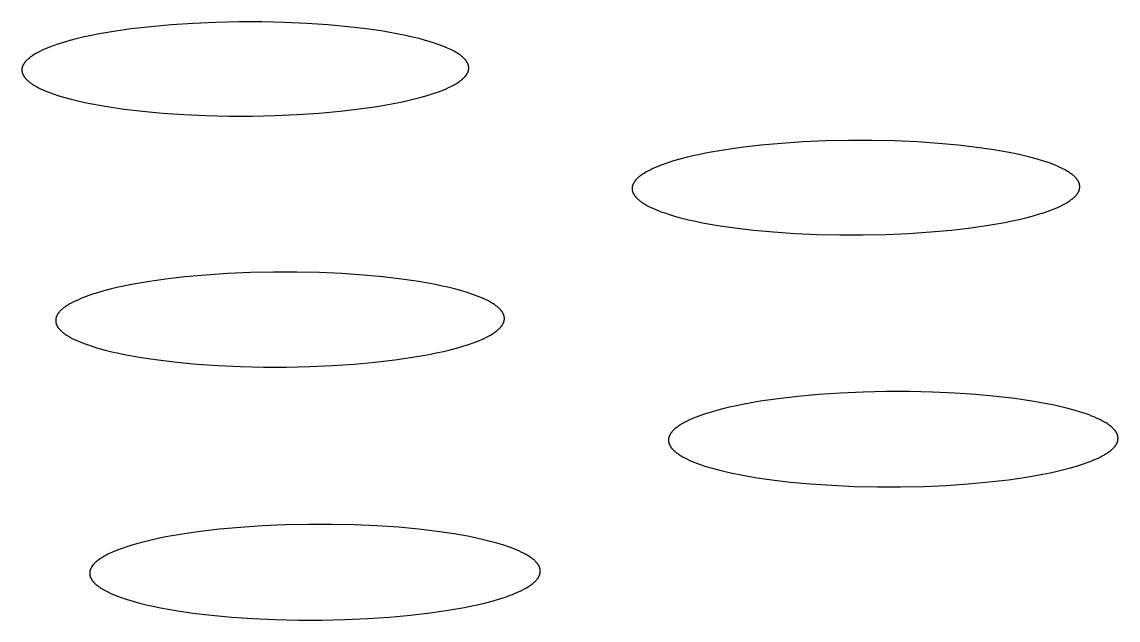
# Model space of a CAD drawing. Header units: millimetres. Extents: x 0 to 4030, y -54 to 2762.
# Drawn here: x 1108.1 to 1121.6, y 953.46 to 960.82 of the extents above; entities that cross this region are included whole.
import ezdxf

# ---------------------------------------------------------------- set-up
doc = ezdxf.new("R2010")
doc.units = ezdxf.units.MM
doc.header["$MEASUREMENT"] = 0
doc.layers.add('Utwórz2D linie widoczne', color=7, linetype='Continuous', true_color=0x000000)

msp = doc.modelspace()

# ---------------------------------------------------------------- linework, layer by layer
at = {"layer": 'Utwórz2D linie widoczne'}
for p, q in [((1109.447, 960.731), (1109.228, 960.699)), ((1109.686, 960.758), (1109.447, 960.731)), ((1109.941, 960.781), (1109.686, 960.758)), ((1110.209, 960.799), (1109.941, 960.781)), ((1110.487, 960.811), (1110.209, 960.799)), ((1110.771, 960.818), (1110.487, 960.811)), ((1111.055, 960.817), (1110.771, 960.818)), ((1111.335, 960.811), (1111.055, 960.817)), ((1111.608, 960.799), (1111.335, 960.811)), ((1111.869, 960.782), (1111.608, 960.799)), ((1112.114, 960.759), (1111.869, 960.782)), ((1112.342, 960.732), (1112.114, 960.759)), ((1112.55, 960.702), (1112.342, 960.732)), ((1108.689, 960.587), (1108.613, 960.566)), ((1108.769, 960.608), (1108.689, 960.587)), ((1108.851, 960.628), (1108.769, 960.608)), ((1108.937, 960.646), (1108.851, 960.628)), ((1109.029, 960.665), (1108.937, 960.646)), ((1109.228, 960.699), (1109.029, 960.665)), ((1112.737, 960.669), (1112.55, 960.702)), ((1112.825, 960.651), (1112.737, 960.669)), ((1112.91, 960.632), (1112.825, 960.651)), ((1112.991, 960.612), (1112.91, 960.632)), ((1113.07, 960.591), (1112.991, 960.612)), ((1113.145, 960.569), (1113.07, 960.591)), ((1108.296, 960.442), (1108.272, 960.428)), ((1108.322, 960.455), (1108.296, 960.442)), ((1108.35, 960.469), (1108.322, 960.455)), ((1108.379, 960.482), (1108.35, 960.469)), ((1108.409, 960.494), (1108.379, 960.482)), ((1108.44, 960.507), (1108.409, 960.494)), ((1108.472, 960.519), (1108.44, 960.507)), ((1108.541, 960.543), (1108.472, 960.519)), ((1108.613, 960.566), (1108.541, 960.543)), ((1113.215, 960.545), (1113.145, 960.569)), ((1113.249, 960.533), (1113.215, 960.545)), ((1113.281, 960.521), (1113.249, 960.533)), ((1113.312, 960.508), (1113.281, 960.521)), ((1113.342, 960.496), (1113.312, 960.508)), ((1113.37, 960.483), (1113.342, 960.496)), ((1113.397, 960.469), (1113.37, 960.483)), ((1113.422, 960.456), (1113.397, 960.469)), ((1113.446, 960.442), (1113.422, 960.456)), ((1113.457, 960.436), (1113.446, 960.442)), ((1108.127, 960.307), (1108.124, 960.303)), ((1108.129, 960.311), (1108.127, 960.307)), ((1108.132, 960.314), (1108.129, 960.311)), ((1108.135, 960.318), (1108.132, 960.314)), ((1108.138, 960.322), (1108.135, 960.318)), ((1108.14, 960.325), (1108.138, 960.322)), ((1108.144, 960.329), (1108.14, 960.325)), ((1108.147, 960.333), (1108.144, 960.329)), ((1108.15, 960.336), (1108.147, 960.333)), ((1108.157, 960.344), (1108.15, 960.336)), ((1108.164, 960.351), (1108.157, 960.344)), ((1108.172, 960.358), (1108.164, 960.351)), ((1108.18, 960.365), (1108.172, 960.358)), ((1108.189, 960.372), (1108.18, 960.365)), ((1108.198, 960.38), (1108.189, 960.372)), ((1108.207, 960.387), (1108.198, 960.38)), ((1108.217, 960.394), (1108.207, 960.387)), ((1108.227, 960.401), (1108.217, 960.394)), ((1108.238, 960.408), (1108.227, 960.401)), ((1108.249, 960.415), (1108.238, 960.408)), ((1108.272, 960.428), (1108.249, 960.415)), ((1113.468, 960.429), (1113.457, 960.436)), ((1113.479, 960.422), (1113.468, 960.429)), ((1113.489, 960.415), (1113.479, 960.422)), ((1113.499, 960.408), (1113.489, 960.415)), ((1113.508, 960.4), (1113.499, 960.408)), ((1113.517, 960.393), (1113.508, 960.4)), ((1113.525, 960.386), (1113.517, 960.393)), ((1113.533, 960.379), (1113.525, 960.386)), ((1113.541, 960.372), (1113.533, 960.379)), ((1113.548, 960.365), (1113.541, 960.372)), ((1113.555, 960.357), (1113.548, 960.365)), ((1113.558, 960.354), (1113.555, 960.357)), ((1113.561, 960.35), (1113.558, 960.354)), ((1113.564, 960.346), (1113.561, 960.35)), ((1113.567, 960.343), (1113.564, 960.346)), ((1113.57, 960.339), (1113.567, 960.343)), ((1113.572, 960.335), (1113.57, 960.339)), ((1113.575, 960.332), (1113.572, 960.335)), ((1113.577, 960.328), (1113.575, 960.332)), ((1113.58, 960.324), (1113.577, 960.328)), ((1113.582, 960.32), (1113.58, 960.324)), ((1113.584, 960.317), (1113.582, 960.32)), ((1113.586, 960.313), (1113.584, 960.317)), ((1113.588, 960.309), (1113.586, 960.313)), ((1113.589, 960.306), (1113.588, 960.309)), ((1113.591, 960.302), (1113.589, 960.306)), ((1108.101, 960.24), (1108.1, 960.236)), ((1108.1, 960.236), (1108.1, 960.232)), ((1108.1, 960.232), (1108.1, 960.228)), ((1108.1, 960.228), (1108.1, 960.225)), ((1108.1, 960.225), (1108.1, 960.221)), ((1108.1, 960.221), (1108.1, 960.217)), ((1108.1, 960.217), (1108.101, 960.213)), ((1108.102, 960.247), (1108.101, 960.243)), ((1108.101, 960.243), (1108.101, 960.24)), ((1108.101, 960.213), (1108.101, 960.21)), ((1108.101, 960.21), (1108.102, 960.206)), ((1108.103, 960.251), (1108.102, 960.247)), ((1108.102, 960.206), (1108.102, 960.202)), ((1108.102, 960.202), (1108.103, 960.198)), ((1108.104, 960.258), (1108.103, 960.255)), ((1108.103, 960.255), (1108.103, 960.251)), ((1108.103, 960.198), (1108.104, 960.195)), ((1108.105, 960.262), (1108.104, 960.258)), ((1108.104, 960.195), (1108.105, 960.191)), ((1108.107, 960.266), (1108.105, 960.262)), ((1108.105, 960.191), (1108.106, 960.187)), ((1108.106, 960.187), (1108.108, 960.183)), ((1108.108, 960.27), (1108.107, 960.266)), ((1108.109, 960.273), (1108.108, 960.27)), ((1108.108, 960.183), (1108.109, 960.18)), ((1108.111, 960.277), (1108.109, 960.273)), ((1108.109, 960.18), (1108.11, 960.176)), ((1108.11, 960.176), (1108.112, 960.172)), ((1108.112, 960.281), (1108.111, 960.277)), ((1108.114, 960.285), (1108.112, 960.281)), ((1108.112, 960.172), (1108.114, 960.169)), ((1108.116, 960.288), (1108.114, 960.285)), ((1108.114, 960.169), (1108.116, 960.165)), ((1108.118, 960.292), (1108.116, 960.288)), ((1108.12, 960.296), (1108.118, 960.292)), ((1108.122, 960.299), (1108.12, 960.296)), ((1108.124, 960.303), (1108.122, 960.299)), ((1113.573, 960.167), (1113.576, 960.171)), ((1113.576, 960.171), (1113.578, 960.175)), ((1113.578, 960.175), (1113.58, 960.178)), ((1113.58, 960.178), (1113.582, 960.182)), ((1113.582, 960.182), (1113.584, 960.186)), ((1113.584, 960.186), (1113.586, 960.19)), ((1113.586, 960.19), (1113.588, 960.193)), ((1113.588, 960.193), (1113.59, 960.197)), ((1113.59, 960.197), (1113.591, 960.201)), ((1113.593, 960.298), (1113.591, 960.302)), ((1113.591, 960.201), (1113.593, 960.204)), ((1113.594, 960.294), (1113.593, 960.298)), ((1113.593, 960.204), (1113.594, 960.208)), ((1113.595, 960.291), (1113.594, 960.294)), ((1113.594, 960.208), (1113.596, 960.212)), ((1113.596, 960.287), (1113.595, 960.291)), ((1113.597, 960.283), (1113.596, 960.287)), ((1113.596, 960.212), (1113.597, 960.216)), ((1113.598, 960.279), (1113.597, 960.283)), ((1113.597, 960.216), (1113.598, 960.219)), ((1113.599, 960.276), (1113.598, 960.279)), ((1113.598, 960.219), (1113.599, 960.223)), ((1113.6, 960.272), (1113.599, 960.276)), ((1113.599, 960.227), (1113.6, 960.231)), ((1113.599, 960.223), (1113.599, 960.227)), ((1113.6, 960.268), (1113.6, 960.272)), ((1113.601, 960.264), (1113.6, 960.268)), ((1113.6, 960.231), (1113.601, 960.234)), ((1113.601, 960.261), (1113.601, 960.264)), ((1113.602, 960.257), (1113.601, 960.261)), ((1113.601, 960.242), (1113.602, 960.246)), ((1113.601, 960.238), (1113.601, 960.242)), ((1113.601, 960.234), (1113.601, 960.238)), ((1113.602, 960.253), (1113.602, 960.257)), ((1113.602, 960.249), (1113.602, 960.253)), ((1113.602, 960.246), (1113.602, 960.249)), ((1108.116, 960.165), (1108.117, 960.161)), ((1108.117, 960.161), (1108.12, 960.157)), ((1108.12, 960.157), (1108.122, 960.154)), ((1108.122, 960.154), (1108.124, 960.15)), ((1108.124, 960.15), (1108.126, 960.146)), ((1108.126, 960.146), (1108.129, 960.143)), ((1108.129, 960.143), (1108.131, 960.139)), ((1108.131, 960.139), (1108.134, 960.135)), ((1108.134, 960.135), (1108.137, 960.132)), ((1108.137, 960.132), (1108.14, 960.128)), ((1108.14, 960.128), (1108.143, 960.124)), ((1108.143, 960.124), (1108.146, 960.121)), ((1108.146, 960.121), (1108.153, 960.113)), ((1108.153, 960.113), (1108.16, 960.106)), ((1108.16, 960.106), (1108.168, 960.099)), ((1108.168, 960.099), (1108.176, 960.092)), ((1108.176, 960.092), (1108.184, 960.084)), ((1108.184, 960.084), (1108.193, 960.077)), ((1108.193, 960.077), (1108.202, 960.07)), ((1108.202, 960.07), (1108.212, 960.063)), ((1108.212, 960.063), (1108.222, 960.056)), ((1108.222, 960.056), (1108.232, 960.049)), ((1108.232, 960.049), (1108.243, 960.042)), ((1108.243, 960.042), (1108.254, 960.035)), ((1108.254, 960.035), (1108.278, 960.022)), ((1113.381, 960.022), (1113.407, 960.036)), ((1113.407, 960.036), (1113.431, 960.049)), ((1113.431, 960.049), (1113.454, 960.063)), ((1113.454, 960.063), (1113.465, 960.07)), ((1113.465, 960.07), (1113.476, 960.077)), ((1113.476, 960.077), (1113.486, 960.084)), ((1113.486, 960.084), (1113.496, 960.091)), ((1113.496, 960.091), (1113.505, 960.098)), ((1113.505, 960.098), (1113.514, 960.105)), ((1113.514, 960.105), (1113.523, 960.113)), ((1113.523, 960.113), (1113.531, 960.12)), ((1113.531, 960.12), (1113.539, 960.127)), ((1113.539, 960.127), (1113.546, 960.134)), ((1113.546, 960.134), (1113.553, 960.142)), ((1113.553, 960.142), (1113.556, 960.145)), ((1113.556, 960.145), (1113.559, 960.149)), ((1113.559, 960.149), (1113.562, 960.153)), ((1113.562, 960.153), (1113.565, 960.156)), ((1113.565, 960.156), (1113.568, 960.16)), ((1113.568, 960.16), (1113.57, 960.164)), ((1113.57, 960.164), (1113.573, 960.167)), ((1108.278, 960.022), (1108.303, 960.008)), ((1108.303, 960.008), (1108.33, 959.995)), ((1108.33, 959.995), (1108.358, 959.982)), ((1108.358, 959.982), (1108.388, 959.969)), ((1108.388, 959.969), (1108.419, 959.957)), ((1108.419, 959.957), (1108.451, 959.944)), ((1108.451, 959.944), (1108.485, 959.932)), ((1108.485, 959.932), (1108.555, 959.909)), ((1108.555, 959.909), (1108.63, 959.886)), ((1113.014, 959.89), (1113.091, 959.912)), ((1113.091, 959.912), (1113.163, 959.935)), ((1113.163, 959.935), (1113.231, 959.959)), ((1113.231, 959.959), (1113.264, 959.971)), ((1113.264, 959.971), (1113.295, 959.983)), ((1113.295, 959.983), (1113.325, 959.996)), ((1113.325, 959.996), (1113.354, 960.009)), ((1113.354, 960.009), (1113.381, 960.022)), ((1108.63, 959.886), (1108.708, 959.865)), ((1108.708, 959.865), (1108.79, 959.845)), ((1108.79, 959.845), (1108.875, 959.826)), ((1108.875, 959.826), (1108.962, 959.808)), ((1108.962, 959.808), (1109.15, 959.775)), ((1109.15, 959.775), (1109.358, 959.745)), ((1112.256, 959.746), (1112.476, 959.778)), ((1112.476, 959.778), (1112.675, 959.813)), ((1112.675, 959.813), (1112.767, 959.831)), ((1112.767, 959.831), (1112.853, 959.85)), ((1112.853, 959.85), (1112.935, 959.869)), ((1112.935, 959.869), (1113.014, 959.89)), ((1109.358, 959.745), (1109.586, 959.718)), ((1109.586, 959.718), (1109.832, 959.695)), ((1109.832, 959.695), (1110.093, 959.678)), ((1110.093, 959.678), (1110.366, 959.666)), ((1110.366, 959.666), (1110.647, 959.659)), ((1110.647, 959.659), (1110.931, 959.659)), ((1110.931, 959.659), (1111.215, 959.665)), ((1111.215, 959.665), (1111.493, 959.678)), ((1111.493, 959.678), (1111.762, 959.696)), ((1111.762, 959.696), (1112.017, 959.719)), ((1112.017, 959.719), (1112.256, 959.746)), ((1118.283, 959.359), (1118, 959.353)), ((1118.568, 959.359), (1118.283, 959.359)), ((1118.849, 959.353), (1118.568, 959.359)), ((1116.739, 959.24), (1116.539, 959.205)), ((1116.958, 959.272), (1116.739, 959.24)), ((1117.197, 959.3), (1116.958, 959.272)), ((1117.452, 959.323), (1117.197, 959.3)), ((1117.721, 959.341), (1117.452, 959.323)), ((1118, 959.353), (1117.721, 959.341)), ((1119.122, 959.341), (1118.849, 959.353)), ((1119.384, 959.323), (1119.122, 959.341)), ((1119.63, 959.3), (1119.384, 959.323)), ((1119.858, 959.273), (1119.63, 959.3)), ((1120.067, 959.243), (1119.858, 959.273)), ((1120.255, 959.21), (1120.067, 959.243)), ((1116.124, 959.106), (1116.052, 959.083)), ((1116.2, 959.128), (1116.124, 959.106)), ((1116.28, 959.149), (1116.2, 959.128)), ((1116.362, 959.168), (1116.28, 959.149)), ((1116.448, 959.187), (1116.362, 959.168)), ((1116.539, 959.205), (1116.448, 959.187)), ((1120.343, 959.192), (1120.255, 959.21)), ((1120.428, 959.173), (1120.343, 959.192)), ((1120.511, 959.153), (1120.428, 959.173)), ((1120.59, 959.132), (1120.511, 959.153)), ((1120.665, 959.109), (1120.59, 959.132)), ((1120.736, 959.086), (1120.665, 959.109)), ((1115.76, 958.954), (1115.749, 958.948)), ((1115.783, 958.968), (1115.76, 958.954)), ((1115.808, 958.982), (1115.783, 958.968)), ((1115.834, 958.995), (1115.808, 958.982)), ((1115.861, 959.009), (1115.834, 958.995)), ((1115.89, 959.022), (1115.861, 959.009)), ((1115.92, 959.034), (1115.89, 959.022)), ((1115.951, 959.047), (1115.92, 959.034)), ((1115.984, 959.059), (1115.951, 959.047)), ((1116.052, 959.083), (1115.984, 959.059)), ((1120.769, 959.074), (1120.736, 959.086)), ((1120.802, 959.061), (1120.769, 959.074)), ((1120.833, 959.049), (1120.802, 959.061)), ((1120.863, 959.036), (1120.833, 959.049)), ((1120.891, 959.023), (1120.863, 959.036)), ((1120.918, 959.009), (1120.891, 959.023)), ((1120.944, 958.996), (1120.918, 959.009)), ((1120.968, 958.982), (1120.944, 958.996)), ((1120.979, 958.975), (1120.968, 958.982)), ((1120.99, 958.968), (1120.979, 958.975)), ((1121.001, 958.961), (1120.99, 958.968)), ((1121.011, 958.954), (1121.001, 958.961)), ((1121.021, 958.947), (1121.011, 958.954)), ((1115.625, 958.82), (1115.624, 958.816)), ((1115.627, 958.824), (1115.625, 958.82)), ((1115.629, 958.828), (1115.627, 958.824)), ((1115.631, 958.831), (1115.629, 958.828)), ((1115.633, 958.835), (1115.631, 958.831)), ((1115.635, 958.839), (1115.633, 958.835)), ((1115.637, 958.842), (1115.635, 958.839)), ((1115.639, 958.846), (1115.637, 958.842)), ((1115.642, 958.85), (1115.639, 958.846)), ((1115.644, 958.854), (1115.642, 958.85)), ((1115.647, 958.857), (1115.644, 958.854)), ((1115.65, 958.861), (1115.647, 958.857)), ((1115.653, 958.865), (1115.65, 958.861)), ((1115.656, 958.868), (1115.653, 958.865)), ((1115.659, 958.872), (1115.656, 958.868)), ((1115.662, 958.876), (1115.659, 958.872)), ((1115.669, 958.883), (1115.662, 958.876)), ((1115.676, 958.89), (1115.669, 958.883)), ((1115.684, 958.898), (1115.676, 958.89)), ((1115.692, 958.905), (1115.684, 958.898)), ((1115.701, 958.912), (1115.692, 958.905)), ((1115.71, 958.919), (1115.701, 958.912)), ((1115.719, 958.926), (1115.71, 958.919)), ((1115.729, 958.933), (1115.719, 958.926)), ((1115.739, 958.94), (1115.729, 958.933)), ((1115.749, 958.948), (1115.739, 958.94)), ((1121.03, 958.94), (1121.021, 958.947)), ((1121.039, 958.933), (1121.03, 958.94)), ((1121.048, 958.926), (1121.039, 958.933)), ((1121.056, 958.919), (1121.048, 958.926)), ((1121.064, 958.911), (1121.056, 958.919)), ((1121.071, 958.904), (1121.064, 958.911)), ((1121.078, 958.897), (1121.071, 958.904)), ((1121.081, 958.893), (1121.078, 958.897)), ((1121.084, 958.889), (1121.081, 958.893)), ((1121.087, 958.886), (1121.084, 958.889)), ((1121.09, 958.882), (1121.087, 958.886)), ((1121.093, 958.878), (1121.09, 958.882)), ((1121.095, 958.875), (1121.093, 958.878)), ((1121.098, 958.871), (1121.095, 958.875)), ((1121.1, 958.867), (1121.098, 958.871)), ((1121.103, 958.864), (1121.1, 958.867)), ((1121.105, 958.86), (1121.103, 958.864)), ((1121.107, 958.856), (1121.105, 958.86)), ((1121.109, 958.852), (1121.107, 958.856)), ((1121.111, 958.849), (1121.109, 958.852)), ((1121.113, 958.845), (1121.111, 958.849)), ((1121.115, 958.841), (1121.113, 958.845)), ((1121.116, 958.837), (1121.115, 958.841)), ((1121.118, 958.834), (1121.116, 958.837)), ((1121.119, 958.83), (1121.118, 958.834)), ((1121.12, 958.826), (1121.119, 958.83)), ((1121.121, 958.822), (1121.12, 958.826)), ((1121.122, 958.819), (1121.121, 958.822)), ((1121.123, 958.815), (1121.122, 958.819)), ((1115.614, 958.771), (1115.613, 958.767)), ((1115.613, 958.767), (1115.613, 958.764)), ((1115.613, 958.764), (1115.614, 958.76)), ((1115.615, 958.786), (1115.614, 958.783)), ((1115.614, 958.783), (1115.614, 958.779)), ((1115.614, 958.779), (1115.614, 958.775)), ((1115.614, 958.775), (1115.614, 958.771)), ((1115.614, 958.76), (1115.614, 958.756)), ((1115.614, 958.756), (1115.614, 958.752)), ((1115.614, 958.752), (1115.615, 958.749)), ((1115.616, 958.79), (1115.615, 958.786)), ((1115.615, 958.749), (1115.615, 958.745)), ((1115.615, 958.745), (1115.616, 958.741)), ((1115.617, 958.798), (1115.616, 958.794)), ((1115.616, 958.794), (1115.616, 958.79)), ((1115.616, 958.741), (1115.617, 958.737)), ((1115.618, 958.801), (1115.617, 958.798)), ((1115.617, 958.737), (1115.618, 958.734)), ((1115.62, 958.805), (1115.618, 958.801)), ((1115.618, 958.734), (1115.619, 958.73)), ((1115.619, 958.73), (1115.62, 958.726)), ((1115.621, 958.809), (1115.62, 958.805)), ((1115.62, 958.726), (1115.621, 958.722)), ((1115.622, 958.813), (1115.621, 958.809)), ((1115.621, 958.722), (1115.623, 958.719)), ((1115.624, 958.816), (1115.622, 958.813)), ((1115.623, 958.719), (1115.624, 958.715)), ((1115.624, 958.715), (1115.626, 958.711)), ((1115.626, 958.711), (1115.628, 958.707)), ((1115.628, 958.707), (1115.63, 958.704)), ((1115.63, 958.704), (1115.632, 958.7)), ((1115.632, 958.7), (1115.634, 958.696)), ((1115.634, 958.696), (1115.636, 958.692)), ((1115.636, 958.692), (1115.638, 958.689)), ((1115.638, 958.689), (1115.641, 958.685)), ((1115.641, 958.685), (1115.643, 958.681)), ((1121.078, 958.68), (1121.081, 958.684)), ((1121.081, 958.684), (1121.084, 958.688)), ((1121.084, 958.688), (1121.087, 958.691)), ((1121.087, 958.691), (1121.09, 958.695)), ((1121.09, 958.695), (1121.093, 958.699)), ((1121.093, 958.699), (1121.095, 958.702)), ((1121.095, 958.702), (1121.098, 958.706)), ((1121.098, 958.706), (1121.1, 958.71)), ((1121.1, 958.71), (1121.103, 958.714)), ((1121.103, 958.714), (1121.105, 958.717)), ((1121.105, 958.717), (1121.107, 958.721)), ((1121.107, 958.721), (1121.109, 958.725)), ((1121.109, 958.725), (1121.111, 958.728)), ((1121.111, 958.728), (1121.113, 958.732)), ((1121.113, 958.732), (1121.114, 958.736)), ((1121.114, 958.736), (1121.116, 958.74)), ((1121.116, 958.74), (1121.117, 958.743)), ((1121.117, 958.743), (1121.119, 958.747)), ((1121.119, 958.747), (1121.12, 958.751)), ((1121.12, 958.751), (1121.121, 958.755)), ((1121.121, 958.755), (1121.122, 958.758)), ((1121.122, 958.758), (1121.123, 958.762)), ((1121.124, 958.811), (1121.123, 958.815)), ((1121.123, 958.762), (1121.124, 958.766)), ((1121.124, 958.807), (1121.124, 958.811)), ((1121.125, 958.804), (1121.124, 958.807)), ((1121.124, 958.77), (1121.125, 958.774)), ((1121.124, 958.766), (1121.124, 958.77)), ((1121.125, 958.8), (1121.125, 958.804)), ((1121.126, 958.796), (1121.125, 958.8)), ((1121.125, 958.777), (1121.126, 958.781)), ((1121.125, 958.774), (1121.125, 958.777)), ((1121.126, 958.792), (1121.126, 958.796)), ((1121.126, 958.789), (1121.126, 958.792)), ((1121.126, 958.785), (1121.126, 958.789)), ((1121.126, 958.781), (1121.126, 958.785)), ((1115.643, 958.681), (1115.646, 958.678)), ((1115.646, 958.678), (1115.649, 958.674)), ((1115.649, 958.674), (1115.651, 958.67)), ((1115.651, 958.67), (1115.654, 958.667)), ((1115.654, 958.667), (1115.658, 958.663)), ((1115.658, 958.663), (1115.661, 958.659)), ((1115.661, 958.659), (1115.668, 958.652)), ((1115.668, 958.652), (1115.675, 958.645)), ((1115.675, 958.645), (1115.682, 958.637)), ((1115.682, 958.637), (1115.69, 958.63)), ((1115.69, 958.63), (1115.699, 958.623)), ((1115.699, 958.623), (1115.708, 958.616)), ((1115.708, 958.616), (1115.717, 958.609)), ((1115.717, 958.609), (1115.727, 958.602)), ((1115.727, 958.602), (1115.737, 958.594)), ((1115.737, 958.594), (1115.748, 958.587)), ((1115.748, 958.587), (1115.759, 958.581)), ((1115.759, 958.581), (1115.77, 958.574)), ((1115.77, 958.574), (1115.794, 958.56)), ((1115.794, 958.56), (1115.82, 958.546)), ((1120.88, 958.547), (1120.907, 958.561)), ((1120.907, 958.561), (1120.933, 958.574)), ((1120.933, 958.574), (1120.957, 958.588)), ((1120.957, 958.588), (1120.969, 958.595)), ((1120.969, 958.595), (1120.98, 958.601)), ((1120.98, 958.601), (1120.991, 958.608)), ((1120.991, 958.608), (1121.002, 958.615)), ((1121.002, 958.615), (1121.012, 958.623)), ((1121.012, 958.623), (1121.021, 958.63)), ((1121.021, 958.63), (1121.031, 958.637)), ((1121.031, 958.637), (1121.04, 958.644)), ((1121.04, 958.644), (1121.048, 958.651)), ((1121.048, 958.651), (1121.056, 958.658)), ((1121.056, 958.658), (1121.064, 958.666)), ((1121.064, 958.666), (1121.071, 958.673)), ((1121.071, 958.673), (1121.078, 958.68)), ((1115.82, 958.546), (1115.846, 958.533)), ((1115.846, 958.533), (1115.875, 958.52)), ((1115.875, 958.52), (1115.905, 958.507)), ((1115.905, 958.507), (1115.936, 958.495)), ((1115.936, 958.495), (1115.968, 958.482)), ((1115.968, 958.482), (1116.002, 958.47)), ((1116.002, 958.47), (1116.073, 958.447)), ((1116.073, 958.447), (1116.148, 958.424)), ((1116.148, 958.424), (1116.226, 958.403)), ((1120.462, 958.407), (1120.541, 958.428)), ((1120.541, 958.428), (1120.617, 958.45)), ((1120.617, 958.45), (1120.689, 958.473)), ((1120.689, 958.473), (1120.758, 958.497)), ((1120.758, 958.497), (1120.79, 958.509)), ((1120.79, 958.509), (1120.821, 958.521)), ((1120.821, 958.521), (1120.851, 958.534)), ((1120.851, 958.534), (1120.88, 958.547)), ((1116.226, 958.403), (1116.309, 958.383)), ((1116.309, 958.383), (1116.394, 958.364)), ((1116.394, 958.364), (1116.482, 958.346)), ((1116.482, 958.346), (1116.67, 958.312)), ((1116.67, 958.312), (1116.879, 958.282)), ((1116.879, 958.282), (1117.107, 958.255)), ((1119.544, 958.256), (1119.783, 958.284)), ((1119.783, 958.284), (1120.003, 958.315)), ((1120.003, 958.315), (1120.202, 958.35)), ((1120.202, 958.35), (1120.294, 958.369)), ((1120.294, 958.369), (1120.38, 958.387)), ((1120.38, 958.387), (1120.462, 958.407)), ((1117.107, 958.255), (1117.354, 958.232)), ((1117.354, 958.232), (1117.616, 958.215)), ((1117.616, 958.215), (1117.889, 958.202)), ((1117.889, 958.202), (1118.171, 958.196)), ((1118.171, 958.196), (1118.456, 958.196)), ((1118.456, 958.196), (1118.74, 958.202)), ((1118.74, 958.202), (1119.019, 958.215)), ((1119.019, 958.215), (1119.288, 958.233)), ((1119.288, 958.233), (1119.544, 958.256)), ((1109.648, 957.619), (1109.448, 957.584)), ((1109.869, 957.651), (1109.648, 957.619)), ((1110.108, 957.679), (1109.869, 957.651)), ((1110.364, 957.702), (1110.108, 957.679)), ((1110.634, 957.72), (1110.364, 957.702)), ((1110.913, 957.732), (1110.634, 957.72)), ((1111.197, 957.738), (1110.913, 957.732)), ((1111.483, 957.738), (1111.197, 957.738)), ((1111.764, 957.732), (1111.483, 957.738)), ((1112.038, 957.72), (1111.764, 957.732)), ((1112.3, 957.702), (1112.038, 957.72)), ((1112.546, 957.679), (1112.3, 957.702)), ((1112.775, 957.652), (1112.546, 957.679)), ((1112.984, 957.622), (1112.775, 957.652)), ((1113.172, 957.588), (1112.984, 957.622)), ((1109.031, 957.484), (1108.958, 957.461)), ((1109.107, 957.506), (1109.031, 957.484)), ((1109.187, 957.527), (1109.107, 957.506)), ((1109.27, 957.547), (1109.187, 957.527)), ((1109.356, 957.566), (1109.27, 957.547)), ((1109.448, 957.584), (1109.356, 957.566)), ((1113.26, 957.57), (1113.172, 957.588)), ((1113.345, 957.551), (1113.26, 957.57)), ((1113.427, 957.531), (1113.345, 957.551)), ((1113.506, 957.51), (1113.427, 957.531)), ((1113.581, 957.487), (1113.506, 957.51)), ((1113.652, 957.464), (1113.581, 957.487)), ((1108.688, 957.346), (1108.665, 957.332)), ((1108.713, 957.36), (1108.688, 957.346)), ((1108.739, 957.373), (1108.713, 957.36)), ((1108.766, 957.386), (1108.739, 957.373)), ((1108.795, 957.399), (1108.766, 957.386)), ((1108.825, 957.412), (1108.795, 957.399)), ((1108.857, 957.425), (1108.825, 957.412)), ((1108.89, 957.437), (1108.857, 957.425)), ((1108.958, 957.461), (1108.89, 957.437)), ((1113.686, 957.452), (1113.652, 957.464)), ((1113.718, 957.439), (1113.686, 957.452)), ((1113.749, 957.427), (1113.718, 957.439)), ((1113.779, 957.414), (1113.749, 957.427)), ((1113.808, 957.401), (1113.779, 957.414)), ((1113.835, 957.387), (1113.808, 957.401)), ((1113.86, 957.374), (1113.835, 957.387)), ((1113.884, 957.36), (1113.86, 957.374)), ((1113.895, 957.353), (1113.884, 957.36)), ((1113.906, 957.346), (1113.895, 957.353)), ((1113.917, 957.339), (1113.906, 957.346)), ((1113.927, 957.332), (1113.917, 957.339)), ((1108.53, 957.201), (1108.528, 957.197)), ((1108.532, 957.205), (1108.53, 957.201)), ((1108.534, 957.208), (1108.532, 957.205)), ((1108.536, 957.212), (1108.534, 957.208)), ((1108.538, 957.216), (1108.536, 957.212)), ((1108.54, 957.22), (1108.538, 957.216)), ((1108.543, 957.223), (1108.54, 957.22)), ((1108.545, 957.227), (1108.543, 957.223)), ((1108.548, 957.231), (1108.545, 957.227)), ((1108.55, 957.234), (1108.548, 957.231)), ((1108.553, 957.238), (1108.55, 957.234)), ((1108.556, 957.242), (1108.553, 957.238)), ((1108.559, 957.246), (1108.556, 957.242)), ((1108.562, 957.249), (1108.559, 957.246)), ((1108.566, 957.253), (1108.562, 957.249)), ((1108.573, 957.26), (1108.566, 957.253)), ((1108.58, 957.268), (1108.573, 957.26)), ((1108.588, 957.275), (1108.58, 957.268)), ((1108.596, 957.282), (1108.588, 957.275)), ((1108.605, 957.289), (1108.596, 957.282)), ((1108.614, 957.297), (1108.605, 957.289)), ((1108.623, 957.304), (1108.614, 957.297)), ((1108.633, 957.311), (1108.623, 957.304)), ((1108.643, 957.318), (1108.633, 957.311)), ((1108.654, 957.325), (1108.643, 957.318)), ((1108.665, 957.332), (1108.654, 957.325)), ((1113.937, 957.325), (1113.927, 957.332)), ((1113.946, 957.318), (1113.937, 957.325)), ((1113.955, 957.311), (1113.946, 957.318)), ((1113.964, 957.303), (1113.955, 957.311)), ((1113.972, 957.296), (1113.964, 957.303)), ((1113.979, 957.289), (1113.972, 957.296)), ((1113.986, 957.281), (1113.979, 957.289)), ((1113.993, 957.274), (1113.986, 957.281)), ((1113.996, 957.27), (1113.993, 957.274)), ((1114, 957.267), (1113.996, 957.27)), ((1114.003, 957.263), (1114, 957.267)), ((1114.005, 957.259), (1114.003, 957.263)), ((1114.008, 957.256), (1114.005, 957.259)), ((1114.011, 957.252), (1114.008, 957.256)), ((1114.013, 957.248), (1114.011, 957.252)), ((1114.016, 957.244), (1114.013, 957.248)), ((1114.018, 957.241), (1114.016, 957.244)), ((1114.02, 957.237), (1114.018, 957.241)), ((1114.022, 957.233), (1114.02, 957.237)), ((1114.024, 957.23), (1114.022, 957.233)), ((1114.026, 957.226), (1114.024, 957.23)), ((1114.028, 957.222), (1114.026, 957.226)), ((1114.03, 957.218), (1114.028, 957.222)), ((1114.031, 957.215), (1114.03, 957.218)), ((1114.033, 957.211), (1114.031, 957.215)), ((1114.034, 957.207), (1114.033, 957.211)), ((1114.035, 957.203), (1114.034, 957.207)), ((1114.036, 957.199), (1114.035, 957.203)), ((1114.037, 957.196), (1114.036, 957.199)), ((1108.517, 957.159), (1108.516, 957.156)), ((1108.516, 957.156), (1108.516, 957.152)), ((1108.516, 957.152), (1108.516, 957.148)), ((1108.516, 957.148), (1108.516, 957.144)), ((1108.516, 957.144), (1108.516, 957.14)), ((1108.516, 957.14), (1108.516, 957.137)), ((1108.516, 957.137), (1108.516, 957.133)), ((1108.516, 957.133), (1108.516, 957.129)), ((1108.516, 957.129), (1108.517, 957.125)), ((1108.518, 957.163), (1108.517, 957.159)), ((1108.517, 957.125), (1108.517, 957.122)), ((1108.517, 957.122), (1108.518, 957.118)), ((1108.519, 957.171), (1108.518, 957.167)), ((1108.518, 957.167), (1108.518, 957.163)), ((1108.518, 957.118), (1108.519, 957.114)), ((1108.52, 957.174), (1108.519, 957.171)), ((1108.519, 957.114), (1108.52, 957.11)), ((1108.521, 957.178), (1108.52, 957.174)), ((1108.52, 957.11), (1108.521, 957.106)), ((1108.522, 957.182), (1108.521, 957.178)), ((1108.521, 957.106), (1108.522, 957.103)), ((1108.523, 957.186), (1108.522, 957.182)), ((1108.522, 957.103), (1108.523, 957.099)), ((1108.525, 957.19), (1108.523, 957.186)), ((1108.523, 957.099), (1108.525, 957.095)), ((1108.526, 957.193), (1108.525, 957.19)), ((1108.525, 957.095), (1108.526, 957.091)), ((1108.528, 957.197), (1108.526, 957.193)), ((1108.526, 957.091), (1108.528, 957.088)), ((1108.528, 957.088), (1108.529, 957.084)), ((1108.529, 957.084), (1108.531, 957.08)), ((1108.531, 957.08), (1108.533, 957.076)), ((1108.533, 957.076), (1108.535, 957.073)), ((1108.535, 957.073), (1108.537, 957.069)), ((1108.537, 957.069), (1108.54, 957.065)), ((1108.54, 957.065), (1108.542, 957.061)), ((1113.994, 957.06), (1113.998, 957.064)), ((1113.998, 957.064), (1114.001, 957.068)), ((1114.001, 957.068), (1114.004, 957.071)), ((1114.004, 957.071), (1114.006, 957.075)), ((1114.006, 957.075), (1114.009, 957.079)), ((1114.009, 957.079), (1114.012, 957.083)), ((1114.012, 957.083), (1114.014, 957.086)), ((1114.014, 957.086), (1114.017, 957.09)), ((1114.017, 957.09), (1114.019, 957.094)), ((1114.019, 957.094), (1114.021, 957.098)), ((1114.021, 957.098), (1114.023, 957.101)), ((1114.023, 957.101), (1114.025, 957.105)), ((1114.025, 957.105), (1114.027, 957.109)), ((1114.027, 957.109), (1114.029, 957.113)), ((1114.029, 957.113), (1114.03, 957.116)), ((1114.03, 957.116), (1114.032, 957.12)), ((1114.032, 957.12), (1114.033, 957.124)), ((1114.033, 957.124), (1114.034, 957.128)), ((1114.034, 957.128), (1114.035, 957.131)), ((1114.035, 957.131), (1114.036, 957.135)), ((1114.036, 957.135), (1114.037, 957.139)), ((1114.038, 957.192), (1114.037, 957.196)), ((1114.037, 957.139), (1114.038, 957.143)), ((1114.039, 957.188), (1114.038, 957.192)), ((1114.038, 957.143), (1114.039, 957.147)), ((1114.039, 957.184), (1114.039, 957.188)), ((1114.04, 957.181), (1114.039, 957.184)), ((1114.039, 957.15), (1114.04, 957.154)), ((1114.039, 957.147), (1114.039, 957.15)), ((1114.04, 957.177), (1114.04, 957.181)), ((1114.04, 957.173), (1114.04, 957.177)), ((1114.04, 957.169), (1114.04, 957.173)), ((1114.04, 957.165), (1114.04, 957.169)), ((1114.04, 957.162), (1114.04, 957.165)), ((1114.04, 957.158), (1114.04, 957.162)), ((1114.04, 957.154), (1114.04, 957.158)), ((1108.542, 957.061), (1108.545, 957.058)), ((1108.545, 957.058), (1108.547, 957.054)), ((1108.547, 957.054), (1108.55, 957.05)), ((1108.55, 957.05), (1108.553, 957.047)), ((1108.553, 957.047), (1108.556, 957.043)), ((1108.556, 957.043), (1108.559, 957.039)), ((1108.559, 957.039), (1108.562, 957.035)), ((1108.562, 957.035), (1108.569, 957.028)), ((1108.569, 957.028), (1108.576, 957.021)), ((1108.576, 957.021), (1108.584, 957.014)), ((1108.584, 957.014), (1108.592, 957.006)), ((1108.592, 957.006), (1108.6, 956.999)), ((1108.6, 956.999), (1108.609, 956.992)), ((1108.609, 956.992), (1108.618, 956.985)), ((1108.618, 956.985), (1108.628, 956.978)), ((1108.628, 956.978), (1108.638, 956.97)), ((1108.638, 956.97), (1108.649, 956.963)), ((1108.649, 956.963), (1108.66, 956.956)), ((1108.66, 956.956), (1108.671, 956.949)), ((1108.671, 956.949), (1108.695, 956.936)), ((1108.695, 956.936), (1108.72, 956.922)), ((1113.791, 956.923), (1113.819, 956.936)), ((1113.819, 956.936), (1113.845, 956.95)), ((1113.845, 956.95), (1113.87, 956.964)), ((1113.87, 956.964), (1113.893, 956.977)), ((1113.893, 956.977), (1113.904, 956.984)), ((1113.904, 956.984), (1113.914, 956.992)), ((1113.914, 956.992), (1113.924, 956.999)), ((1113.924, 956.999), (1113.934, 957.006)), ((1113.934, 957.006), (1113.944, 957.013)), ((1113.944, 957.013), (1113.953, 957.02)), ((1113.953, 957.02), (1113.961, 957.027)), ((1113.961, 957.027), (1113.969, 957.035)), ((1113.969, 957.035), (1113.977, 957.042)), ((1113.977, 957.042), (1113.984, 957.049)), ((1113.984, 957.049), (1113.991, 957.057)), ((1113.991, 957.057), (1113.994, 957.06)), ((1108.72, 956.922), (1108.747, 956.909)), ((1108.747, 956.909), (1108.775, 956.896)), ((1108.775, 956.896), (1108.805, 956.883)), ((1108.805, 956.883), (1108.836, 956.87)), ((1108.836, 956.87), (1108.868, 956.858)), ((1108.868, 956.858), (1108.902, 956.846)), ((1108.902, 956.846), (1108.973, 956.822)), ((1108.973, 956.822), (1109.048, 956.799)), ((1109.048, 956.799), (1109.127, 956.778)), ((1113.371, 956.782), (1113.451, 956.803)), ((1113.451, 956.803), (1113.527, 956.825)), ((1113.527, 956.825), (1113.6, 956.848)), ((1113.6, 956.848), (1113.669, 956.872)), ((1113.669, 956.872), (1113.701, 956.885)), ((1113.701, 956.885), (1113.733, 956.897)), ((1113.733, 956.897), (1113.763, 956.91)), ((1113.763, 956.91), (1113.791, 956.923)), ((1109.127, 956.778), (1109.209, 956.758)), ((1109.209, 956.758), (1109.294, 956.739)), ((1109.294, 956.739), (1109.382, 956.721)), ((1109.382, 956.721), (1109.57, 956.687)), ((1109.57, 956.687), (1109.779, 956.657)), ((1112.69, 956.658), (1112.91, 956.69)), ((1112.91, 956.69), (1113.11, 956.725)), ((1113.11, 956.725), (1113.202, 956.744)), ((1113.202, 956.744), (1113.289, 956.763)), ((1113.289, 956.763), (1113.371, 956.782)), ((1109.779, 956.657), (1110.008, 956.63)), ((1110.008, 956.63), (1110.255, 956.607)), ((1110.255, 956.607), (1110.517, 956.589)), ((1110.517, 956.589), (1110.791, 956.577)), ((1110.791, 956.577), (1111.073, 956.57)), ((1111.073, 956.57), (1111.359, 956.57)), ((1111.359, 956.57), (1111.644, 956.577)), ((1111.644, 956.577), (1111.924, 956.589)), ((1111.924, 956.589), (1112.193, 956.607)), ((1112.193, 956.607), (1112.45, 956.63)), ((1112.45, 956.63), (1112.69, 956.658)), ((1118.457, 956.261), (1118.178, 956.249)), ((1118.742, 956.267), (1118.457, 956.261)), ((1119.028, 956.267), (1118.742, 956.267)), ((1119.311, 956.261), (1119.028, 956.267)), ((1119.585, 956.249), (1119.311, 956.261)), ((1117.191, 956.148), (1116.991, 956.113)), ((1117.412, 956.18), (1117.191, 956.148)), ((1117.652, 956.208), (1117.412, 956.18)), ((1117.908, 956.231), (1117.652, 956.208)), ((1118.178, 956.249), (1117.908, 956.231)), ((1119.847, 956.231), (1119.585, 956.249)), ((1120.095, 956.208), (1119.847, 956.231)), ((1120.324, 956.181), (1120.095, 956.208)), ((1120.534, 956.15), (1120.324, 956.181)), ((1120.723, 956.117), (1120.534, 956.15)), ((1116.502, 955.989), (1116.433, 955.965)), ((1116.574, 956.012), (1116.502, 955.989)), ((1116.651, 956.034), (1116.574, 956.012)), ((1116.73, 956.055), (1116.651, 956.034)), ((1116.813, 956.075), (1116.73, 956.055)), ((1116.899, 956.094), (1116.813, 956.075)), ((1116.991, 956.113), (1116.899, 956.094)), ((1120.811, 956.099), (1120.723, 956.117)), ((1120.896, 956.08), (1120.811, 956.099)), ((1120.979, 956.06), (1120.896, 956.08)), ((1121.058, 956.038), (1120.979, 956.06)), ((1121.134, 956.016), (1121.058, 956.038)), ((1121.205, 955.992), (1121.134, 956.016)), ((1121.239, 955.98), (1121.205, 955.992)), ((1116.198, 955.853), (1116.187, 955.845)), ((1116.209, 955.86), (1116.198, 955.853)), ((1116.22, 955.867), (1116.209, 955.86)), ((1116.232, 955.874), (1116.22, 955.867)), ((1116.257, 955.887), (1116.232, 955.874)), ((1116.283, 955.901), (1116.257, 955.887)), ((1116.31, 955.914), (1116.283, 955.901)), ((1116.339, 955.927), (1116.31, 955.914)), ((1116.369, 955.94), (1116.339, 955.927)), ((1116.4, 955.953), (1116.369, 955.94)), ((1116.433, 955.965), (1116.4, 955.953)), ((1121.271, 955.967), (1121.239, 955.98)), ((1121.303, 955.955), (1121.271, 955.967)), ((1121.333, 955.942), (1121.303, 955.955)), ((1121.361, 955.928), (1121.333, 955.942)), ((1121.388, 955.915), (1121.361, 955.928)), ((1121.414, 955.901), (1121.388, 955.915)), ((1121.438, 955.888), (1121.414, 955.901)), ((1121.45, 955.881), (1121.438, 955.888)), ((1121.461, 955.874), (1121.45, 955.881)), ((1121.471, 955.867), (1121.461, 955.874)), ((1121.482, 955.86), (1121.471, 955.867)), ((1121.492, 955.852), (1121.482, 955.86)), ((1121.501, 955.845), (1121.492, 955.852)), ((1116.07, 955.716), (1116.069, 955.713)), ((1116.072, 955.72), (1116.07, 955.716)), ((1116.073, 955.724), (1116.072, 955.72)), ((1116.075, 955.728), (1116.073, 955.724)), ((1116.077, 955.732), (1116.075, 955.728)), ((1116.079, 955.735), (1116.077, 955.732)), ((1116.081, 955.739), (1116.079, 955.735)), ((1116.083, 955.743), (1116.081, 955.739)), ((1116.085, 955.747), (1116.083, 955.743)), ((1116.088, 955.75), (1116.085, 955.747)), ((1116.09, 955.754), (1116.088, 955.75)), ((1116.093, 955.758), (1116.09, 955.754)), ((1116.095, 955.762), (1116.093, 955.758)), ((1116.098, 955.765), (1116.095, 955.762)), ((1116.101, 955.769), (1116.098, 955.765)), ((1116.104, 955.773), (1116.101, 955.769)), ((1116.107, 955.776), (1116.104, 955.773)), ((1116.111, 955.78), (1116.107, 955.776)), ((1116.117, 955.788), (1116.111, 955.78)), ((1116.125, 955.795), (1116.117, 955.788)), ((1116.132, 955.802), (1116.125, 955.795)), ((1116.14, 955.81), (1116.132, 955.802)), ((1116.149, 955.817), (1116.14, 955.81)), ((1116.158, 955.824), (1116.149, 955.817)), ((1116.167, 955.831), (1116.158, 955.824)), ((1116.177, 955.838), (1116.167, 955.831)), ((1116.187, 955.845), (1116.177, 955.838)), ((1121.51, 955.838), (1121.501, 955.845)), ((1121.519, 955.831), (1121.51, 955.838)), ((1121.527, 955.823), (1121.519, 955.831)), ((1121.534, 955.816), (1121.527, 955.823)), ((1121.542, 955.809), (1121.534, 955.816)), ((1121.549, 955.801), (1121.542, 955.809)), ((1121.552, 955.798), (1121.549, 955.801)), ((1121.555, 955.794), (1121.552, 955.798)), ((1121.558, 955.79), (1121.555, 955.794)), ((1121.561, 955.787), (1121.558, 955.79)), ((1121.564, 955.783), (1121.561, 955.787)), ((1121.566, 955.779), (1121.564, 955.783)), ((1121.569, 955.775), (1121.566, 955.779)), ((1121.572, 955.772), (1121.569, 955.775)), ((1121.574, 955.768), (1121.572, 955.772)), ((1121.576, 955.764), (1121.574, 955.768)), ((1121.578, 955.76), (1121.576, 955.764)), ((1121.58, 955.757), (1121.578, 955.76)), ((1121.582, 955.753), (1121.58, 955.757)), ((1121.584, 955.749), (1121.582, 955.753)), ((1121.586, 955.745), (1121.584, 955.749)), ((1121.587, 955.742), (1121.586, 955.745)), ((1121.589, 955.738), (1121.587, 955.742)), ((1121.59, 955.734), (1121.589, 955.738)), ((1121.591, 955.73), (1121.59, 955.734)), ((1121.592, 955.726), (1121.591, 955.73)), ((1121.593, 955.723), (1121.592, 955.726)), ((1121.594, 955.719), (1121.593, 955.723)), ((1121.595, 955.715), (1121.594, 955.719)), ((1121.596, 955.711), (1121.595, 955.715)), ((1116.063, 955.686), (1116.062, 955.682)), ((1116.062, 955.682), (1116.062, 955.679)), ((1116.062, 955.679), (1116.062, 955.675)), ((1116.062, 955.675), (1116.062, 955.671)), ((1116.062, 955.671), (1116.062, 955.667)), ((1116.062, 955.667), (1116.062, 955.663)), ((1116.062, 955.663), (1116.062, 955.66)), ((1116.062, 955.66), (1116.062, 955.656)), ((1116.062, 955.656), (1116.063, 955.652)), ((1116.064, 955.694), (1116.063, 955.69)), ((1116.063, 955.69), (1116.063, 955.686)), ((1116.063, 955.652), (1116.063, 955.648)), ((1116.063, 955.648), (1116.064, 955.644)), ((1116.065, 955.698), (1116.064, 955.694)), ((1116.064, 955.644), (1116.065, 955.641)), ((1116.066, 955.705), (1116.065, 955.701)), ((1116.065, 955.701), (1116.065, 955.698)), ((1116.065, 955.641), (1116.066, 955.637)), ((1116.068, 955.709), (1116.066, 955.705)), ((1116.066, 955.637), (1116.067, 955.633)), ((1116.067, 955.633), (1116.068, 955.629)), ((1116.069, 955.713), (1116.068, 955.709)), ((1116.068, 955.629), (1116.069, 955.625)), ((1116.069, 955.625), (1116.071, 955.622)), ((1116.071, 955.622), (1116.072, 955.618)), ((1116.072, 955.618), (1116.074, 955.614)), ((1116.074, 955.614), (1116.076, 955.61)), ((1116.076, 955.61), (1116.078, 955.607)), ((1116.078, 955.607), (1116.08, 955.603)), ((1116.08, 955.603), (1116.082, 955.599)), ((1116.082, 955.599), (1116.084, 955.595)), ((1116.084, 955.595), (1116.086, 955.592)), ((1116.086, 955.592), (1116.089, 955.588)), ((1116.089, 955.588), (1116.091, 955.584)), ((1116.091, 955.584), (1116.094, 955.58)), ((1116.094, 955.58), (1116.097, 955.577)), ((1121.542, 955.576), (1121.549, 955.583)), ((1121.549, 955.583), (1121.552, 955.587)), ((1121.552, 955.587), (1121.555, 955.59)), ((1121.555, 955.59), (1121.558, 955.594)), ((1121.558, 955.594), (1121.561, 955.598)), ((1121.561, 955.598), (1121.564, 955.602)), ((1121.564, 955.602), (1121.567, 955.605)), ((1121.567, 955.605), (1121.569, 955.609)), ((1121.569, 955.609), (1121.572, 955.613)), ((1121.572, 955.613), (1121.574, 955.617)), ((1121.574, 955.617), (1121.576, 955.62)), ((1121.576, 955.62), (1121.578, 955.624)), ((1121.578, 955.624), (1121.58, 955.628)), ((1121.58, 955.628), (1121.582, 955.632)), ((1121.582, 955.632), (1121.584, 955.635)), ((1121.584, 955.635), (1121.586, 955.639)), ((1121.586, 955.639), (1121.587, 955.643)), ((1121.587, 955.643), (1121.589, 955.647)), ((1121.589, 955.647), (1121.59, 955.651)), ((1121.59, 955.651), (1121.591, 955.654)), ((1121.591, 955.654), (1121.592, 955.658)), ((1121.592, 955.658), (1121.593, 955.662)), ((1121.593, 955.662), (1121.594, 955.666)), ((1121.594, 955.666), (1121.595, 955.669)), ((1121.595, 955.669), (1121.596, 955.673)), ((1121.596, 955.707), (1121.596, 955.711)), ((1121.596, 955.704), (1121.596, 955.707)), ((1121.597, 955.7), (1121.596, 955.704)), ((1121.596, 955.681), (1121.597, 955.685)), ((1121.596, 955.677), (1121.596, 955.681)), ((1121.596, 955.673), (1121.596, 955.677)), ((1121.597, 955.696), (1121.597, 955.7)), ((1121.597, 955.692), (1121.597, 955.696)), ((1121.597, 955.688), (1121.597, 955.692)), ((1121.597, 955.685), (1121.597, 955.688)), ((1116.097, 955.577), (1116.1, 955.573)), ((1116.1, 955.573), (1116.103, 955.569)), ((1116.103, 955.569), (1116.106, 955.566)), ((1116.106, 955.566), (1116.109, 955.562)), ((1116.109, 955.562), (1116.116, 955.554)), ((1116.116, 955.554), (1116.123, 955.547)), ((1116.123, 955.547), (1116.131, 955.54)), ((1116.131, 955.54), (1116.139, 955.532)), ((1116.139, 955.532), (1116.147, 955.525)), ((1116.147, 955.525), (1116.156, 955.518)), ((1116.156, 955.518), (1116.166, 955.511)), ((1116.166, 955.511), (1116.176, 955.504)), ((1116.176, 955.504), (1116.186, 955.497)), ((1116.186, 955.497), (1116.196, 955.489)), ((1116.196, 955.489), (1116.207, 955.482)), ((1116.207, 955.482), (1116.219, 955.475)), ((1116.219, 955.475), (1116.243, 955.462)), ((1116.243, 955.462), (1116.269, 955.448)), ((1116.269, 955.448), (1116.296, 955.435)), ((1121.321, 955.436), (1121.35, 955.449)), ((1121.35, 955.449), (1121.377, 955.462)), ((1121.377, 955.462), (1121.403, 955.476)), ((1121.403, 955.476), (1121.428, 955.49)), ((1121.428, 955.49), (1121.44, 955.497)), ((1121.44, 955.497), (1121.451, 955.504)), ((1121.451, 955.504), (1121.462, 955.511)), ((1121.462, 955.511), (1121.472, 955.518)), ((1121.472, 955.518), (1121.482, 955.525)), ((1121.482, 955.525), (1121.492, 955.532)), ((1121.492, 955.532), (1121.502, 955.539)), ((1121.502, 955.539), (1121.51, 955.546)), ((1121.51, 955.546), (1121.519, 955.554)), ((1121.519, 955.554), (1121.527, 955.561)), ((1121.527, 955.561), (1121.535, 955.568)), ((1121.535, 955.568), (1121.542, 955.576)), ((1116.296, 955.435), (1116.324, 955.421)), ((1116.324, 955.421), (1116.354, 955.409)), ((1116.354, 955.409), (1116.385, 955.396)), ((1116.385, 955.396), (1116.418, 955.383)), ((1116.418, 955.383), (1116.452, 955.371)), ((1116.452, 955.371), (1116.523, 955.347)), ((1116.523, 955.347), (1116.598, 955.325)), ((1116.598, 955.325), (1116.677, 955.303)), ((1120.93, 955.308), (1121.01, 955.329)), ((1121.01, 955.329), (1121.086, 955.351)), ((1121.086, 955.351), (1121.159, 955.374)), ((1121.159, 955.374), (1121.227, 955.398)), ((1121.227, 955.398), (1121.26, 955.41)), ((1121.26, 955.41), (1121.291, 955.423)), ((1121.291, 955.423), (1121.321, 955.436)), ((1116.677, 955.303), (1116.76, 955.283)), ((1116.76, 955.283), (1116.846, 955.264)), ((1116.846, 955.264), (1116.934, 955.246)), ((1116.934, 955.246), (1117.123, 955.212)), ((1117.123, 955.212), (1117.332, 955.181)), ((1117.332, 955.181), (1117.562, 955.154)), ((1120.009, 955.155), (1120.249, 955.183)), ((1120.249, 955.183), (1120.47, 955.215)), ((1120.47, 955.215), (1120.67, 955.25)), ((1120.67, 955.25), (1120.762, 955.269)), ((1120.762, 955.269), (1120.848, 955.288)), ((1120.848, 955.288), (1120.93, 955.308)), ((1117.562, 955.154), (1117.81, 955.131)), ((1117.81, 955.131), (1118.072, 955.114)), ((1118.072, 955.114), (1118.347, 955.101)), ((1118.347, 955.101), (1118.63, 955.095)), ((1118.63, 955.095), (1118.916, 955.095)), ((1118.916, 955.095), (1119.202, 955.101)), ((1119.202, 955.101), (1119.482, 955.113)), ((1119.482, 955.113), (1119.752, 955.132)), ((1119.752, 955.132), (1120.009, 955.155)), ((1110.072, 954.513), (1109.871, 954.478)), ((1110.293, 954.545), (1110.072, 954.513)), ((1110.534, 954.573), (1110.293, 954.545)), ((1110.791, 954.596), (1110.534, 954.573)), ((1111.061, 954.615), (1110.791, 954.596)), ((1111.342, 954.627), (1111.061, 954.615)), ((1111.627, 954.633), (1111.342, 954.627)), ((1111.914, 954.633), (1111.627, 954.633)), ((1112.197, 954.627), (1111.914, 954.633)), ((1112.472, 954.614), (1112.197, 954.627)), ((1112.735, 954.597), (1112.472, 954.614)), ((1112.982, 954.574), (1112.735, 954.597)), ((1113.212, 954.547), (1112.982, 954.574)), ((1113.422, 954.516), (1113.212, 954.547)), ((1113.611, 954.482), (1113.422, 954.516)), ((1109.452, 954.377), (1109.379, 954.354)), ((1109.529, 954.399), (1109.452, 954.377)), ((1109.609, 954.42), (1109.529, 954.399)), ((1109.692, 954.44), (1109.609, 954.42)), ((1109.779, 954.459), (1109.692, 954.44)), ((1109.871, 954.478), (1109.779, 954.459)), ((1113.699, 954.464), (1113.611, 954.482)), ((1113.784, 954.445), (1113.699, 954.464)), ((1113.867, 954.424), (1113.784, 954.445)), ((1113.946, 954.403), (1113.867, 954.424)), ((1114.022, 954.38), (1113.946, 954.403)), ((1114.093, 954.356), (1114.022, 954.38)), ((1109.108, 954.237), (1109.084, 954.223)), ((1109.133, 954.251), (1109.108, 954.237)), ((1109.159, 954.265), (1109.133, 954.251)), ((1109.186, 954.278), (1109.159, 954.265)), ((1109.215, 954.291), (1109.186, 954.278)), ((1109.246, 954.304), (1109.215, 954.291)), ((1109.277, 954.317), (1109.246, 954.304)), ((1109.31, 954.33), (1109.277, 954.317)), ((1109.379, 954.354), (1109.31, 954.33)), ((1114.127, 954.344), (1114.093, 954.356)), ((1114.159, 954.332), (1114.127, 954.344)), ((1114.19, 954.319), (1114.159, 954.332)), ((1114.22, 954.306), (1114.19, 954.319)), ((1114.249, 954.293), (1114.22, 954.306)), ((1114.276, 954.279), (1114.249, 954.293)), ((1114.302, 954.266), (1114.276, 954.279)), ((1114.326, 954.252), (1114.302, 954.266)), ((1114.337, 954.245), (1114.326, 954.252)), ((1114.348, 954.238), (1114.337, 954.245)), ((1114.359, 954.231), (1114.348, 954.238)), ((1114.369, 954.223), (1114.359, 954.231)), ((1108.951, 954.095), (1108.949, 954.091)), ((1108.953, 954.099), (1108.951, 954.095)), ((1108.955, 954.102), (1108.953, 954.099)), ((1108.957, 954.106), (1108.955, 954.102)), ((1108.959, 954.11), (1108.957, 954.106)), ((1108.962, 954.114), (1108.959, 954.11)), ((1108.964, 954.118), (1108.962, 954.114)), ((1108.967, 954.121), (1108.964, 954.118)), ((1108.97, 954.125), (1108.967, 954.121)), ((1108.973, 954.129), (1108.97, 954.125)), ((1108.976, 954.133), (1108.973, 954.129)), ((1108.979, 954.136), (1108.976, 954.133)), ((1108.982, 954.14), (1108.979, 954.136)), ((1108.985, 954.144), (1108.982, 954.14)), ((1108.992, 954.151), (1108.985, 954.144)), ((1108.999, 954.159), (1108.992, 954.151)), ((1109.007, 954.166), (1108.999, 954.159)), ((1109.015, 954.173), (1109.007, 954.166)), ((1109.024, 954.181), (1109.015, 954.173)), ((1109.033, 954.188), (1109.024, 954.181)), ((1109.043, 954.195), (1109.033, 954.188)), ((1109.052, 954.202), (1109.043, 954.195)), ((1109.063, 954.209), (1109.052, 954.202)), ((1109.073, 954.216), (1109.063, 954.209)), ((1109.084, 954.223), (1109.073, 954.216)), ((1114.379, 954.216), (1114.369, 954.223)), ((1114.388, 954.209), (1114.379, 954.216)), ((1114.397, 954.202), (1114.388, 954.209)), ((1114.406, 954.195), (1114.397, 954.202)), ((1114.414, 954.187), (1114.406, 954.195)), ((1114.421, 954.18), (1114.414, 954.187)), ((1114.429, 954.172), (1114.421, 954.18)), ((1114.435, 954.165), (1114.429, 954.172)), ((1114.439, 954.161), (1114.435, 954.165)), ((1114.442, 954.158), (1114.439, 954.161)), ((1114.445, 954.154), (1114.442, 954.158)), ((1114.448, 954.15), (1114.445, 954.154)), ((1114.45, 954.146), (1114.448, 954.15)), ((1114.453, 954.143), (1114.45, 954.146)), ((1114.456, 954.139), (1114.453, 954.143)), ((1114.458, 954.135), (1114.456, 954.139)), ((1114.46, 954.131), (1114.458, 954.135)), ((1114.463, 954.128), (1114.46, 954.131)), ((1114.465, 954.124), (1114.463, 954.128)), ((1114.467, 954.12), (1114.465, 954.124)), ((1114.469, 954.116), (1114.467, 954.12)), ((1114.47, 954.113), (1114.469, 954.116)), ((1114.472, 954.109), (1114.47, 954.113)), ((1114.474, 954.105), (1114.472, 954.109)), ((1114.475, 954.101), (1114.474, 954.105)), ((1114.476, 954.097), (1114.475, 954.101)), ((1114.477, 954.094), (1114.476, 954.097)), ((1108.936, 954.045), (1108.935, 954.042)), ((1108.935, 954.042), (1108.935, 954.038)), ((1108.935, 954.038), (1108.935, 954.034)), ((1108.935, 954.034), (1108.935, 954.03)), ((1108.935, 954.03), (1108.935, 954.026)), ((1108.935, 954.026), (1108.935, 954.023)), ((1108.935, 954.023), (1108.936, 954.019)), ((1108.937, 954.053), (1108.936, 954.049)), ((1108.936, 954.049), (1108.936, 954.045)), ((1108.936, 954.019), (1108.936, 954.015)), ((1108.936, 954.015), (1108.937, 954.011)), ((1108.938, 954.061), (1108.937, 954.057)), ((1108.937, 954.057), (1108.937, 954.053)), ((1108.937, 954.011), (1108.937, 954.007)), ((1108.937, 954.007), (1108.938, 954.004)), ((1108.939, 954.065), (1108.938, 954.061)), ((1108.938, 954.004), (1108.939, 954)), ((1108.94, 954.068), (1108.939, 954.065)), ((1108.939, 954), (1108.94, 953.996)), ((1108.941, 954.072), (1108.94, 954.068)), ((1108.94, 953.996), (1108.941, 953.992)), ((1108.943, 954.076), (1108.941, 954.072)), ((1108.941, 953.992), (1108.942, 953.988)), ((1108.942, 953.988), (1108.944, 953.985)), ((1108.944, 954.08), (1108.943, 954.076)), ((1108.946, 954.084), (1108.944, 954.08)), ((1108.944, 953.985), (1108.945, 953.981)), ((1108.945, 953.981), (1108.947, 953.977)), ((1108.947, 954.087), (1108.946, 954.084)), ((1108.949, 954.091), (1108.947, 954.087)), ((1108.947, 953.977), (1108.949, 953.973)), ((1108.949, 953.973), (1108.951, 953.969)), ((1108.951, 953.969), (1108.952, 953.966)), ((1108.952, 953.966), (1108.955, 953.962)), ((1108.955, 953.962), (1108.957, 953.958)), ((1114.443, 953.957), (1114.446, 953.961)), ((1114.446, 953.961), (1114.449, 953.964)), ((1114.449, 953.964), (1114.451, 953.968)), ((1114.451, 953.968), (1114.454, 953.972)), ((1114.454, 953.972), (1114.457, 953.976)), ((1114.457, 953.976), (1114.459, 953.979)), ((1114.459, 953.979), (1114.461, 953.983)), ((1114.461, 953.983), (1114.463, 953.987)), ((1114.463, 953.987), (1114.465, 953.991)), ((1114.465, 953.991), (1114.467, 953.995)), ((1114.467, 953.995), (1114.469, 953.998)), ((1114.469, 953.998), (1114.471, 954.002)), ((1114.471, 954.002), (1114.473, 954.006)), ((1114.473, 954.006), (1114.474, 954.01)), ((1114.474, 954.01), (1114.475, 954.014)), ((1114.475, 954.014), (1114.477, 954.017)), ((1114.478, 954.09), (1114.477, 954.094)), ((1114.477, 954.017), (1114.478, 954.021)), ((1114.479, 954.086), (1114.478, 954.09)), ((1114.478, 954.021), (1114.479, 954.025)), ((1114.48, 954.082), (1114.479, 954.086)), ((1114.479, 954.025), (1114.48, 954.029)), ((1114.481, 954.078), (1114.48, 954.082)), ((1114.48, 954.029), (1114.481, 954.033)), ((1114.482, 954.075), (1114.481, 954.078)), ((1114.481, 954.036), (1114.482, 954.04)), ((1114.481, 954.033), (1114.481, 954.036)), ((1114.482, 954.071), (1114.482, 954.075)), ((1114.482, 954.067), (1114.482, 954.071)), ((1114.483, 954.063), (1114.482, 954.067)), ((1114.482, 954.044), (1114.483, 954.048)), ((1114.482, 954.04), (1114.482, 954.044)), ((1114.483, 954.059), (1114.483, 954.063)), ((1114.483, 954.055), (1114.483, 954.059)), ((1114.483, 954.052), (1114.483, 954.055)), ((1114.483, 954.048), (1114.483, 954.052)), ((1108.957, 953.958), (1108.959, 953.954)), ((1108.959, 953.954), (1108.961, 953.951)), ((1108.961, 953.951), (1108.964, 953.947)), ((1108.964, 953.947), (1108.967, 953.943)), ((1108.967, 953.943), (1108.969, 953.939)), ((1108.969, 953.939), (1108.972, 953.936)), ((1108.972, 953.936), (1108.975, 953.932)), ((1108.975, 953.932), (1108.978, 953.928)), ((1108.978, 953.928), (1108.982, 953.924)), ((1108.982, 953.924), (1108.988, 953.917)), ((1108.988, 953.917), (1108.995, 953.91)), ((1108.995, 953.91), (1109.003, 953.902)), ((1109.003, 953.902), (1109.011, 953.895)), ((1109.011, 953.895), (1109.02, 953.888)), ((1109.02, 953.888), (1109.029, 953.88)), ((1109.029, 953.88), (1109.038, 953.873)), ((1109.038, 953.873), (1109.048, 953.866)), ((1109.048, 953.866), (1109.058, 953.859)), ((1109.058, 953.859), (1109.068, 953.852)), ((1109.068, 953.852), (1109.079, 953.845)), ((1109.079, 953.845), (1109.091, 953.838)), ((1109.091, 953.838), (1109.115, 953.824)), ((1114.261, 953.824), (1114.287, 953.838)), ((1114.287, 953.838), (1114.311, 953.852)), ((1114.311, 953.852), (1114.335, 953.866)), ((1114.335, 953.866), (1114.346, 953.873)), ((1114.346, 953.873), (1114.356, 953.88)), ((1114.356, 953.88), (1114.366, 953.887)), ((1114.366, 953.887), (1114.376, 953.894)), ((1114.376, 953.894), (1114.386, 953.902)), ((1114.386, 953.902), (1114.395, 953.909)), ((1114.395, 953.909), (1114.403, 953.916)), ((1114.403, 953.916), (1114.412, 953.924)), ((1114.412, 953.924), (1114.419, 953.931)), ((1114.419, 953.931), (1114.427, 953.938)), ((1114.427, 953.938), (1114.433, 953.946)), ((1114.433, 953.946), (1114.437, 953.949)), ((1114.437, 953.949), (1114.44, 953.953)), ((1114.44, 953.953), (1114.443, 953.957)), ((1109.115, 953.824), (1109.14, 953.81)), ((1109.14, 953.81), (1109.167, 953.797)), ((1109.167, 953.797), (1109.196, 953.783)), ((1109.196, 953.783), (1109.226, 953.77)), ((1109.226, 953.77), (1109.257, 953.758)), ((1109.257, 953.758), (1109.289, 953.745)), ((1109.289, 953.745), (1109.323, 953.733)), ((1109.323, 953.733), (1109.394, 953.709)), ((1109.394, 953.709), (1109.469, 953.686)), ((1113.811, 953.669), (1113.891, 953.69)), ((1113.891, 953.69), (1113.968, 953.712)), ((1113.968, 953.712), (1114.041, 953.735)), ((1114.041, 953.735), (1114.11, 953.76)), ((1114.11, 953.76), (1114.142, 953.772)), ((1114.142, 953.772), (1114.174, 953.785)), ((1114.174, 953.785), (1114.204, 953.798)), ((1114.204, 953.798), (1114.233, 953.811)), ((1114.233, 953.811), (1114.261, 953.824)), ((1109.469, 953.686), (1109.549, 953.665)), ((1109.549, 953.665), (1109.631, 953.644)), ((1109.631, 953.644), (1109.717, 953.625)), ((1109.717, 953.625), (1109.805, 953.607)), ((1109.805, 953.607), (1109.994, 953.573)), ((1109.994, 953.573), (1110.204, 953.542)), ((1113.127, 953.544), (1113.348, 953.576)), ((1113.348, 953.576), (1113.549, 953.611)), ((1113.549, 953.611), (1113.641, 953.63)), ((1113.641, 953.63), (1113.728, 953.649)), ((1113.728, 953.649), (1113.811, 953.669)), ((1110.204, 953.542), (1110.434, 953.515)), ((1110.434, 953.515), (1110.682, 953.492)), ((1110.682, 953.492), (1110.945, 953.474)), ((1110.945, 953.474), (1111.22, 953.462)), ((1111.22, 953.462), (1111.504, 953.455)), ((1111.504, 953.455), (1111.791, 953.455)), ((1111.791, 953.455), (1112.077, 953.462)), ((1112.077, 953.462), (1112.357, 953.474)), ((1112.357, 953.474), (1112.628, 953.492)), ((1112.628, 953.492), (1112.886, 953.516)), ((1112.886, 953.516), (1113.127, 953.544))]:
    msp.add_line(p, q, dxfattribs=at)

doc.saveas('drawing.dxf')
